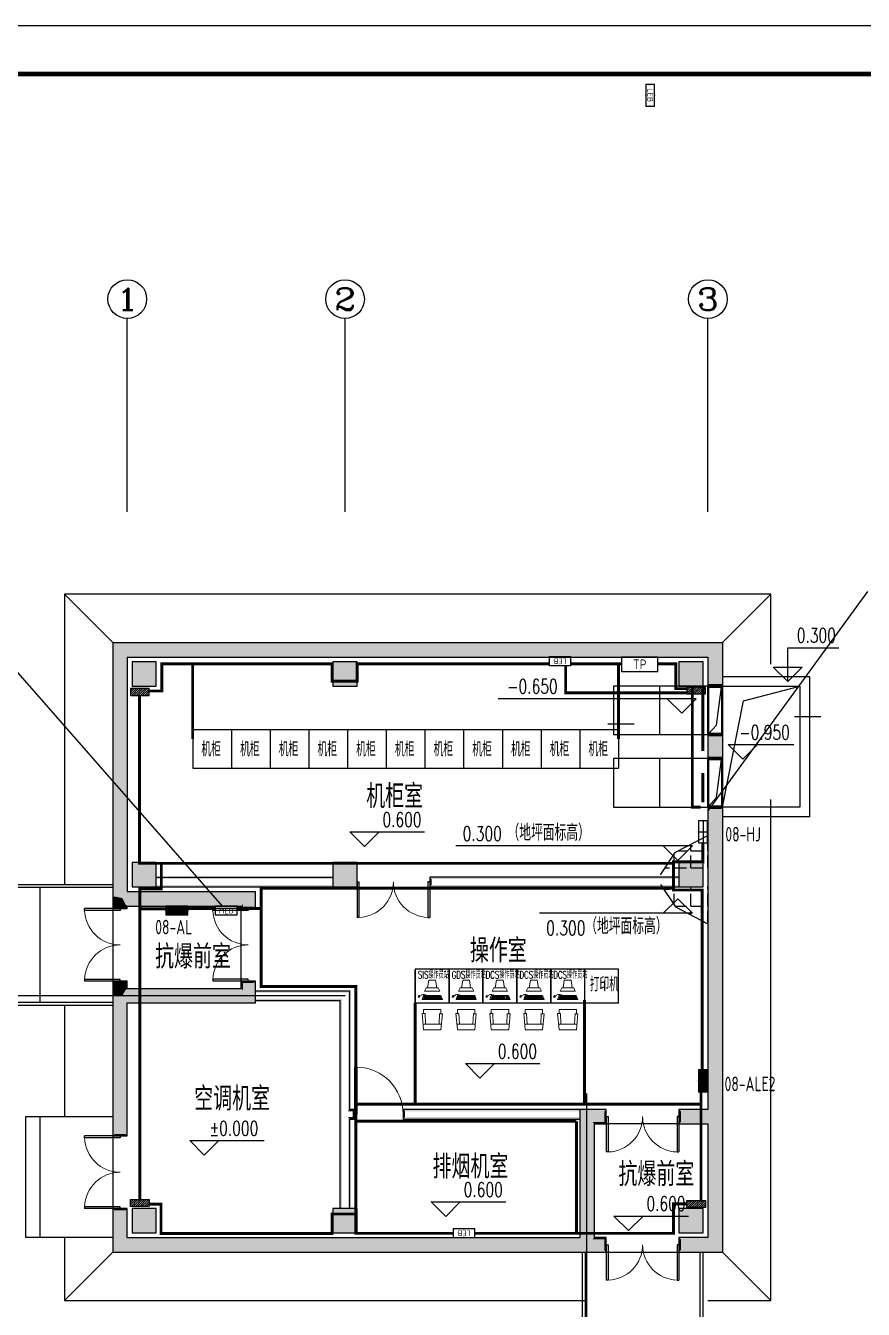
# Model space of a CAD drawing. Extents: x 5279878 to 5976284, y -275259 to -27697.
# Drawn here: x 5621213 to 5638524, y -218658 to -192120 of the extents above; entities that cross this region are included whole.
import ezdxf
from ezdxf.enums import TextEntityAlignment as Align

# ---------------------------------------------------------------- set-up
doc = ezdxf.new("R2010")
doc.units = 0
doc.header["$LTSCALE"] = 1000
doc.header["$MEASUREMENT"] = 0
doc.linetypes.add('DOTE', pattern=[2.42, 2, -0.2, 0.02, -0.2])
doc.layers.get('0').update_dxf_attribs({"linetype": 'CONTINUOUS'})
for name, color, linetype in [('AXIS_TEXT', 7, 'CONTINUOUS'), ('EQUIP-箱柜', 3, 'CONTINUOUS'), ('PUB_HATCH', 8, 'CONTINUOUS'), ('PUB_TEXT', 7, 'CONTINUOUS'), ('PUB_TITLE', 4, 'CONTINUOUS'), ('TEL_TAB', 7, 'CONTINUOUS'), ('TEXT', 7, 'CONTINUOUS'), ('WALL', 2, 'CONTINUOUS'), ('WIRE-接地', 4, 'CONTINUOUS'), ('建筑底图', 251, 'CONTINUOUS'), ('电气', 7, 'CONTINUOUS')]:
    doc.layers.add(name, color=color, linetype=linetype)
doc.layers.add('INSTRUMENT', color=2, linetype='CONTINUOUS', lineweight=0)
doc.styles.add('_HZTXT', font='txt.shx', dxfattribs={"width": 0.8, "bigfont": 'HZTXT.shx'})
doc.styles.add('_TCH_AXIS', font='COMPLEX', dxfattribs={"bigfont": 'GBCBIG'})
doc.styles.add('_TCH_DIM', font='SIMPLEX', dxfattribs={"bigfont": 'GBCBIG'})
doc.styles.add('_TEL_DIM', font='sceie.shx', dxfattribs={"width": 0.8, "height": 3.5, "bigfont": 'sceic.shx'})
doc.styles.add('COMPLEX', font='COMPLEX')
doc.styles.add('scei', font='sceie.shx', dxfattribs={"width": 0.85, "bigfont": 'sceic.shx'})
doc.styles.add('TG_LINETYPE', font='SIMPLEX', dxfattribs={"width": 0.8, "height": 3, "bigfont": 'HZTXT'})
doc.linetypes.add('TG_接地', pattern='A,0.75,0,["/",TG_LINETYPE,S=0.05,R=-8.594367,X=-0.1,Y=-0.045],0.65,-0.13,0.13,-0.13', length=2)

# ---------------------------------------------------------------- blocks, each defined once
blk = doc.blocks.new('*X15')
at = {"color": 0}
for p, q in [((-250, 33), (-83, 200)), ((-250, 68), (-118, 200)), ((-250, 104), (-154, 200)), ((-250, 139), (-189, 200)), ((-250, 174), (-224, 200)), ((-247, 0), (-47, 200)), ((-212, 0), (-12, 200)), ((-177, 0), (23, 200)), ((-141, 0), (59, 200)), ((-106, 0), (94, 200)), ((-71, 0), (129, 200)), ((-35, 0), (165, 200)), ((0, 0), (200, 200)), ((35, 0), (235, 200)), ((71, 0), (250, 179)), ((106, 0), (250, 144)), ((141, 0), (250, 109)), ((177, 0), (250, 73)), ((212, 0), (250, 38)), ((247, 0), (250, 3))]:
    blk.add_line(p, q, dxfattribs=at)
blk = doc.blocks.new('$equip$00002943')
for p, q in [((-0.75, 0.6), (-0.75, 0)), ((0.75, 0.6), (-0.75, 0.6)), ((-0.75, 0), (0.75, 0)), ((0.75, 0), (0.75, 0.6))]:
    blk.add_line(p, q)
for points, const_width in [([(-0.75, 0.3), (0.75, 0.3)], 0.6), ([(-0.75, 0.6), (-0.75, 0), (0.75, 0), (0.75, 0.6), (-0.75, 0.6), (-0.75, 0)], 0.0667)]:
    blk.add_lwpolyline(points, dxfattribs=dict(const_width=const_width))
for p in [(-0.75, 0.3), (0, 0.6), (0, 0), (0.75, 0.3)]:
    blk.add_point(p)
at = {"xscale": 0.00300000000061118, "yscale": 0.00300000000061118, "zscale": 0.00300000000061118}
blk.add_blockref('*X15', (0, 0), dxfattribs=at)
at = {"color": 7, "style": '_TEL_DIM', "flags": 1}
for tag in ['A', 'REMARK']:
    blk.add_attdef(tag, text='', height=0.00002, dxfattribs=at).set_placement((0, 0), align=Align.MIDDLE_CENTER)
blk = doc.blocks.new('$equip$00002907')
for p, q in [((0.75, 0.6), (-0.75, 0.6)), ((-0.75, 0.6), (-0.75, 0)), ((-0.75, 0), (0.75, 0)), ((0.75, 0), (0.75, 0.6))]:
    blk.add_line(p, q)
at = {"const_width": 0.04}
blk.add_lwpolyline([(-0.75, 0.6), (-0.75, 0), (0.75, 0), (0.75, 0.6), (-0.75, 0.6), (-0.75, 0)], dxfattribs=at)
for p in [(-0.75, 0.3), (0, 0.6), (0, 0), (0.75, 0.3)]:
    blk.add_point(p)
at = {"color": 7, "style": '_TEL_DIM'}
blk.add_attdef('$TEXT$', text='', height=0.4, dxfattribs=at).set_placement((0, 0.3), align=Align.MIDDLE_CENTER)
at = {"color": 7, "style": '_TEL_DIM', "flags": 1}
for tag in ['A', 'REMARK']:
    blk.add_attdef(tag, text='', height=0.00002, dxfattribs=at).set_placement((0, 0), align=Align.MIDDLE_CENTER)
blk = doc.blocks.new('$DorLib2D$00000002')
for p, q in [((-0.5, 0), (-0.5, 0.4875)), ((-0.475, 0.4875), (-0.5, 0.4875)), ((-0.475, 0), (-0.475, 0.4875)), ((0.475, 0), (0.475, 0.4875)), ((0.475, 0.4875), (0.5, 0.4875)), ((0.5, 0), (0.5, 0.4875)), ((-0.5, 0), (-0.475, 0)), ((0.5, 0), (0.475, 0))]:
    blk.add_line(p, q)
at = {"lineweight": 13}
for centre, start, end in [((-0.4875, 0), 0, 88.53072), ((0.4875, 0), 91.46928, 180)]:
    blk.add_arc(centre, 0.4875, start, end, dxfattribs=at)
blk = doc.blocks.new('$DorLib2D$00000001')
for p, q in [((0.45, 0.975), (0.5, 0.975)), ((0.45, 0), (0.45, 0.975)), ((0.5, 0), (0.5, 0.975)), ((0.5, 0), (0.45, 0))]:
    blk.add_line(p, q)
at = {"lineweight": 13}
blk.add_arc((0.475, 0), 0.975, 91.4693, 180, dxfattribs=at)
blk = doc.blocks.new('_FZH')
blk.add_lwpolyline([(-0.5, -0.5), (0.5, -0.5), (0.5, 0.5), (-0.5, 0.5)], close=True)
at = {"layer": 'PUB_HATCH'}
blk.add_solid([(-0.5, -0.5), (0.5, -0.5), (-0.5, 0.5), (0.5, 0.5)], dxfattribs=at)
blk = doc.blocks.new('_AXISO')
blk.add_circle((0, 0), 0.5)
at = {"layer": 'AXIS_TEXT', "style": 'COMPLEX', "width": 1.041667}
blk.add_attdef('A', text='', height=0.56, dxfattribs=at).set_placement((-0.25, -0.28), (0.25, -0.28), align=Align.FIT)
blk = doc.blocks.new('$equip$00002908')
for p, q in [((0.75, 0.6), (-0.75, 0.6)), ((-0.75, 0.6), (-0.75, 0)), ((-0.75, 0), (0.75, 0)), ((0.75, 0), (0.75, 0.6))]:
    blk.add_line(p, q)
at = {"const_width": 0.0667}
blk.add_lwpolyline([(-0.75, 0.6), (-0.75, 0), (0.75, 0), (0.75, 0.6), (-0.75, 0.6), (-0.75, 0)], dxfattribs=at)
for p in [(-0.75, 0.3), (0, 0.6), (0, 0), (0.75, 0.3)]:
    blk.add_point(p)
at = {"color": 7, "style": '_TEL_DIM'}
blk.add_attdef('$TEXT$', text='', height=0.4, dxfattribs=at).set_placement((0, 0.3), align=Align.MIDDLE_CENTER)
at = {"color": 7, "style": '_TEL_DIM', "flags": 1}
for tag in ['A', 'REMARK']:
    blk.add_attdef(tag, text='', height=0.00002, dxfattribs=at).set_placement((0, 0), align=Align.MIDDLE_CENTER)
blk = doc.blocks.new('机柜')
at = {"color": 251}
for p, q in [((5488652, -207292), (5488652, -208092)), ((5488652, -207292), (5488652, -208092)), ((5488652, -207292), (5497452, -207292)), ((5489452, -207292), (5489452, -208092)), ((5489452, -207292), (5489452, -208092)), ((5490252, -207292), (5490252, -208092)), ((5490252, -207292), (5490252, -208092)), ((5491052, -207292), (5491052, -208092)), ((5491052, -207292), (5491052, -208092)), ((5491852, -207292), (5491852, -208092)), ((5491852, -207292), (5491852, -208092)), ((5492652, -207292), (5492652, -208092)), ((5492652, -207292), (5492652, -208092)), ((5493452, -207292), (5493452, -208092)), ((5493452, -207292), (5493452, -208092)), ((5494252, -207292), (5494252, -208092)), ((5494252, -207292), (5494252, -208092)), ((5495052, -207292), (5495052, -208092)), ((5495052, -207292), (5495052, -208092)), ((5495852, -207292), (5495852, -208092)), ((5495852, -207292), (5495852, -208092)), ((5496652, -207292), (5496652, -208092)), ((5496652, -207292), (5496652, -208092)), ((5497452, -207292), (5497452, -208092)), ((5497452, -207292), (5497452, -208092)), ((5488652, -208092), (5497452, -208092)), ((5493952, -212245), (5493252, -212245)), ((5493952, -212245), (5493252, -212245)), ((5493252, -212245), (5493252, -212945)), ((5494652, -212245), (5493952, -212245)), ((5493952, -212945), (5493952, -212245)), ((5494652, -212245), (5493952, -212245)), ((5493952, -212245), (5493952, -212945)), ((5495352, -212245), (5494652, -212245)), ((5494652, -212945), (5494652, -212245)), ((5495352, -212245), (5494652, -212245)), ((5494652, -212245), (5494652, -212945)), ((5496052, -212245), (5495352, -212245)), ((5495352, -212945), (5495352, -212245)), ((5496052, -212245), (5495352, -212245)), ((5495352, -212245), (5495352, -212945)), ((5496752, -212245), (5496052, -212245)), ((5496052, -212945), (5496052, -212245)), ((5496752, -212245), (5496052, -212245)), ((5496052, -212245), (5496052, -212945)), ((5497452, -212245), (5496752, -212245)), ((5497452, -212245), (5496752, -212245)), ((5496752, -212245), (5496752, -212945)), ((5496752, -212245), (5496752, -212945)), ((5497452, -212945), (5497452, -212245)), ((5493952, -212945), (5493252, -212945)), ((5493952, -212945), (5493252, -212945)), ((5494652, -212945), (5493952, -212945)), ((5494652, -212945), (5493952, -212945)), ((5495352, -212945), (5494652, -212945)), ((5495352, -212945), (5494652, -212945)), ((5496052, -212945), (5495352, -212945)), ((5496052, -212945), (5495352, -212945)), ((5496752, -212945), (5496052, -212945)), ((5496752, -212945), (5496052, -212945)), ((5497452, -212945), (5496752, -212945)), ((5497452, -212945), (5496752, -212945))]:
    blk.add_line(p, q, dxfattribs=at)
at = {"color": 251, "linetype": 'DOTE', "ltscale": 0.1}
for p, q in [((5493252, -212945), (5493252, -212245)), ((5493252, -212245), (5493252, -212945))]:
    blk.add_line(p, q, dxfattribs=at)
at = {"layer": 'INSTRUMENT', "color": 251}
for p, q in [((5493507, -212629), (5493532, -212469)), ((5493532, -212469), (5493602, -212469)), ((5493672, -212469), (5493602, -212469)), ((5493696, -212629), (5493672, -212469)), ((5494207, -212629), (5494232, -212469)), ((5494232, -212469), (5494302, -212469)), ((5494372, -212469), (5494302, -212469)), ((5494396, -212629), (5494372, -212469)), ((5494907, -212629), (5494932, -212469)), ((5494932, -212469), (5495002, -212469)), ((5495072, -212469), (5495002, -212469)), ((5495096, -212629), (5495072, -212469)), ((5495607, -212629), (5495632, -212469)), ((5495632, -212469), (5495702, -212469)), ((5495772, -212469), (5495702, -212469)), ((5495796, -212629), (5495772, -212469)), ((5496307, -212629), (5496332, -212469)), ((5496332, -212469), (5496402, -212469)), ((5496472, -212469), (5496402, -212469)), ((5496496, -212629), (5496472, -212469)), ((5493341, -212809), (5493341, -212821)), ((5493423, -212787), (5493395, -212870)), ((5493781, -212787), (5493423, -212787)), ((5493426, -212829), (5493706, -212829)), ((5493432, -212811), (5493706, -212811)), ((5493444, -212699), (5493478, -212629)), ((5493444, -212699), (5493757, -212699)), ((5493478, -212629), (5493602, -212629)), ((5493726, -212629), (5493602, -212629)), ((5493715, -212811), (5493775, -212811)), ((5493715, -212829), (5493783, -212829)), ((5493760, -212699), (5493726, -212629)), ((5493814, -212870), (5493781, -212787)), ((5494041, -212809), (5494041, -212821)), ((5494123, -212787), (5494095, -212870)), ((5494481, -212787), (5494123, -212787)), ((5494126, -212829), (5494406, -212829)), ((5494132, -212811), (5494406, -212811)), ((5494144, -212699), (5494178, -212629)), ((5494144, -212699), (5494457, -212699)), ((5494178, -212629), (5494302, -212629)), ((5494426, -212629), (5494302, -212629)), ((5494415, -212811), (5494475, -212811)), ((5494415, -212829), (5494483, -212829)), ((5494460, -212699), (5494426, -212629)), ((5494514, -212870), (5494481, -212787)), ((5494741, -212809), (5494741, -212821)), ((5494823, -212787), (5494795, -212870)), ((5495181, -212787), (5494823, -212787)), ((5494826, -212829), (5495106, -212829)), ((5494832, -212811), (5495106, -212811)), ((5494844, -212699), (5494878, -212629)), ((5494844, -212699), (5495157, -212699)), ((5494878, -212629), (5495002, -212629)), ((5495126, -212629), (5495002, -212629)), ((5495115, -212811), (5495175, -212811)), ((5495115, -212829), (5495183, -212829)), ((5495160, -212699), (5495126, -212629)), ((5495214, -212870), (5495181, -212787)), ((5495441, -212809), (5495441, -212821)), ((5495523, -212787), (5495495, -212870)), ((5495881, -212787), (5495523, -212787)), ((5495526, -212829), (5495806, -212829)), ((5495532, -212811), (5495806, -212811)), ((5495544, -212699), (5495578, -212629)), ((5495544, -212699), (5495857, -212699)), ((5495578, -212629), (5495702, -212629)), ((5495826, -212629), (5495702, -212629)), ((5495815, -212811), (5495875, -212811)), ((5495815, -212829), (5495883, -212829)), ((5495860, -212699), (5495826, -212629)), ((5495914, -212870), (5495881, -212787)), ((5496141, -212809), (5496141, -212821)), ((5496223, -212787), (5496195, -212870)), ((5496581, -212787), (5496223, -212787)), ((5496226, -212829), (5496506, -212829)), ((5496232, -212811), (5496506, -212811)), ((5496244, -212699), (5496278, -212629)), ((5496244, -212699), (5496557, -212699)), ((5496278, -212629), (5496402, -212629)), ((5496526, -212629), (5496402, -212629)), ((5496515, -212811), (5496575, -212811)), ((5496515, -212829), (5496583, -212829)), ((5496560, -212699), (5496526, -212629)), ((5496614, -212870), (5496581, -212787)), ((5493395, -212870), (5493814, -212870)), ((5493418, -212855), (5493706, -212855)), ((5493422, -212842), (5493706, -212842)), ((5493715, -212842), (5493788, -212842)), ((5493715, -212855), (5493793, -212855)), ((5494095, -212870), (5494514, -212870)), ((5494118, -212855), (5494406, -212855)), ((5494122, -212842), (5494406, -212842)), ((5494415, -212842), (5494488, -212842)), ((5494415, -212855), (5494493, -212855)), ((5494795, -212870), (5495214, -212870)), ((5494818, -212855), (5495106, -212855)), ((5494822, -212842), (5495106, -212842)), ((5495115, -212842), (5495188, -212842)), ((5495115, -212855), (5495193, -212855)), ((5495495, -212870), (5495914, -212870)), ((5495518, -212855), (5495806, -212855)), ((5495522, -212842), (5495806, -212842)), ((5495815, -212842), (5495888, -212842)), ((5495815, -212855), (5495893, -212855)), ((5496195, -212870), (5496614, -212870)), ((5496218, -212855), (5496506, -212855)), ((5496222, -212842), (5496506, -212842)), ((5496515, -212842), (5496588, -212842)), ((5496515, -212855), (5496593, -212855)), ((5493394, -213161), (5493424, -213491)), ((5493394, -213161), (5493454, -213161)), ((5493454, -213161), (5493464, -213381)), ((5493754, -213161), (5493744, -213381)), ((5493814, -213169), (5493754, -213169)), ((5493814, -213169), (5493784, -213499)), ((5494094, -213161), (5494124, -213491)), ((5494094, -213161), (5494154, -213161)), ((5494154, -213161), (5494164, -213381)), ((5494454, -213161), (5494444, -213381)), ((5494514, -213169), (5494454, -213169)), ((5494514, -213169), (5494484, -213499)), ((5494794, -213161), (5494824, -213491)), ((5494794, -213161), (5494854, -213161)), ((5494854, -213161), (5494864, -213381)), ((5495154, -213161), (5495144, -213381)), ((5495214, -213169), (5495154, -213169)), ((5495214, -213169), (5495184, -213499)), ((5495494, -213161), (5495524, -213491)), ((5495494, -213161), (5495554, -213161)), ((5495554, -213161), (5495564, -213381)), ((5495854, -213161), (5495844, -213381)), ((5495914, -213169), (5495854, -213169)), ((5495914, -213169), (5495884, -213499)), ((5496194, -213161), (5496224, -213491)), ((5496194, -213161), (5496254, -213161)), ((5496254, -213161), (5496264, -213381)), ((5496554, -213161), (5496544, -213381)), ((5496614, -213169), (5496554, -213169)), ((5496614, -213169), (5496584, -213499)), ((5493414, -213381), (5493794, -213381)), ((5493424, -213499), (5493784, -213499)), ((5494114, -213381), (5494494, -213381)), ((5494124, -213499), (5494484, -213499)), ((5494814, -213381), (5495194, -213381)), ((5494824, -213499), (5495184, -213499)), ((5495514, -213381), (5495894, -213381)), ((5495524, -213499), (5495884, -213499)), ((5496214, -213381), (5496594, -213381)), ((5496224, -213499), (5496584, -213499))]:
    blk.add_line(p, q, dxfattribs=at)
for points in [[(5493424, -213161), (5493424, -213081), (5493784, -213081), (5493784, -213161)], [(5494124, -213161), (5494124, -213081), (5494484, -213081), (5494484, -213161)], [(5494824, -213161), (5494824, -213081), (5495184, -213081), (5495184, -213161)], [(5495524, -213161), (5495524, -213081), (5495884, -213081), (5495884, -213161)], [(5496224, -213161), (5496224, -213081), (5496584, -213081), (5496584, -213161)]]:
    blk.add_lwpolyline(points, dxfattribs=at)
for centre, radius, start, end in [((5493326, -212796), 28.4, 240.0449, 300.5234), ((5493336, -212799), 8.87, 89.7024, 199.7993), ((5493351, -212762), 32.9, 240.5154, 333.5595), ((5493427, -212868), 103, 51.6321, 116.96), ((5494026, -212796), 28.4, 240.0449, 300.5234), ((5494036, -212799), 8.87, 89.7024, 199.7993), ((5494051, -212762), 32.9, 240.5154, 333.5595), ((5494127, -212868), 103, 51.6321, 116.96), ((5494726, -212796), 28.4, 240.0449, 300.5234), ((5494736, -212799), 8.87, 89.7024, 199.7993), ((5494751, -212762), 32.9, 240.5154, 333.5595), ((5494827, -212868), 103, 51.6321, 116.96), ((5495426, -212796), 28.4, 240.0449, 300.5234), ((5495436, -212799), 8.87, 89.7024, 199.7993), ((5495451, -212762), 32.9, 240.5154, 333.5595), ((5495527, -212868), 103, 51.6321, 116.96), ((5496126, -212796), 28.4, 240.0449, 300.5234), ((5496136, -212799), 8.87, 89.7024, 199.7993), ((5496151, -212762), 32.9, 240.5154, 333.5595), ((5496227, -212868), 103, 51.6321, 116.96)]:
    blk.add_arc(centre, radius, start, end, dxfattribs=at)
at = {"layer": 'INSTRUMENT', "color": 251, "extrusion": (0, 0, -1)}
for centre in [(5493326, -212808), (5494026, -212808), (5494726, -212808), (5495426, -212808), (5496126, -212808)]:
    blk.add_ellipse(centre, major_axis=(14.3, 0), ratio=0.341063, dxfattribs=at)
at = {"layer": 'WALL', "color": 251}
blk.add_line((5497162, -212484), (5497162, -212684), dxfattribs=at)
at = {"layer": 'PUB_TEXT', "color": 251, "style": '_TCH_DIM', "width": 0.705882}
for s, height, p in [('SIS操作员站', 150, (5493306, -212436)), ('GDS操作员站', 150, (5494006, -212436)), ('DCS操作员站', 150, (5494706, -212436)), ('DCS操作员站', 150, (5495406, -212436)), ('DCS操作员站', 150, (5496106, -212436)), ('打印机', 297.5, (5496860, -212705))]:
    blk.add_text(s, height=height, dxfattribs=at).set_placement(p)
at = {"layer": 'TEXT', "color": 251, "style": '_TCH_DIM', "width": 0.9}
for p in [(5488831, -207845), (5488831, -207845), (5489631, -207845), (5489631, -207845), (5490431, -207845), (5490431, -207845), (5491231, -207845), (5491231, -207845), (5492031, -207845), (5492031, -207845), (5492831, -207845), (5492831, -207845), (5493631, -207845), (5493631, -207845), (5494431, -207845), (5494431, -207845), (5495231, -207845), (5495231, -207845), (5496031, -207845), (5496031, -207845), (5496831, -207845), (5496831, -207845)]:
    blk.add_text('机柜', height=300, dxfattribs=at).set_placement(p)
blk = doc.blocks.new('$equip$00002923')
for p, q in [((0.75, 0.6), (-0.75, 0.6)), ((-0.75, 0.6), (-0.75, 0)), ((0.75, 0), (0.75, 0.6)), ((-0.75, 0), (0.75, 0))]:
    blk.add_line(p, q)
at = {"const_width": 0.04}
blk.add_lwpolyline([(-0.75, 0.6), (-0.75, 0), (0.75, 0), (0.75, 0.6), (-0.75, 0.6), (-0.75, 0)], dxfattribs=at)
for p in [(0, 0.6), (-0.75, 0.3), (0, 0), (0.75, 0.3)]:
    blk.add_point(p)
at = {"color": 7, "style": '_TEL_DIM'}
blk.add_attdef('$TEXT$', text='', height=0.4, dxfattribs=at).set_placement((0, 0.3), align=Align.MIDDLE_CENTER)
at = {"color": 7, "style": '_TEL_DIM', "flags": 1}
for tag in ['A', 'REMARK']:
    blk.add_attdef(tag, text='', height=0.00002, dxfattribs=at).set_placement((0, 0), align=Align.MIDDLE_CENTER)
blk = doc.blocks.new('$equip$00002936')
for p, q in [((-0.75, 0.6), (-0.75, 0)), ((0.75, 0.6), (-0.75, 0.6)), ((-0.75, 0.3), (0.75, 0.3)), ((-0.75, 0), (0.75, 0)), ((0, 0), (0, 0.6)), ((0.75, 0), (0.75, 0.6))]:
    blk.add_line(p, q)
at = {"const_width": 0.0667}
blk.add_lwpolyline([(-0.75, 0.6), (-0.75, 0), (0.75, 0), (0.75, 0.6), (-0.75, 0.6), (-0.75, 0)], dxfattribs=at)
for p in [(-0.75, 0.3), (0, 0.6), (0, 0), (0.75, 0.3)]:
    blk.add_point(p)
at = {"color": 7, "style": '_TEL_DIM', "flags": 1}
for tag in ['A', 'REMARK']:
    blk.add_attdef(tag, text='', height=0.00002, dxfattribs=at).set_placement((0, 0), align=Align.MIDDLE_CENTER)

msp = doc.modelspace()

# ---------------------------------------------------------------- hatches: boundary and pattern name
at = {"layer": '建筑底图'}
for points in [[(5623312.7, -205173.1), (5623012.7, -204873.1), (5623012.7, -210123.1), (5623052.7, -210123.1), (5623212.7, -210156.5), (5623272.7, -210063.1), (5623312.7, -210023.1)], [(5623012.7, -204873.1), (5623012.7, -210123.1), (5623052.7, -210123.1), (5623052.7, -204913.1)], [(5623012.7, -204873.1), (5623312.7, -205173.1), (5635312.7, -205173.1), (5635612.7, -204873.1)], [(5623012.7, -204873.1), (5635612.7, -204873.1), (5635572.7, -204913.1), (5623052.7, -204913.1)], [(5623312.7, -205173.1), (5623312.7, -210023.1), (5623272.7, -210063.1), (5623272.7, -205133.1)], [(5623312.7, -205173.1), (5635312.7, -205173.1), (5635352.7, -205133.1), (5623272.7, -205133.1)], [(5635612.7, -204873.1), (5635312.7, -205173.1), (5635312.7, -205772.9), (5635612.7, -205772.9)], [(5635312.7, -205173.1), (5635312.7, -205772.9), (5635352.7, -205772.9), (5635352.7, -205133.1)], [(5635612.7, -204873.1), (5635612.7, -205772.9), (5635572.7, -205772.9), (5635572.7, -204913.1)], [(5623912.7, -205273.1), (5623412.7, -205273.1), (5623452.7, -205313.1), (5623872.7, -205313.1)], [(5623412.7, -205273.1), (5623412.7, -205773.1), (5623452.7, -205733.1), (5623452.7, -205313.1)], [(5623912.7, -205773.1), (5623912.7, -205273.1), (5623872.7, -205313.1), (5623872.7, -205733.1)], [(5628062.7, -205273.1), (5627562.7, -205273.1), (5627602.7, -205313.1), (5628022.7, -205313.1)], [(5627562.7, -205273.1), (5627562.7, -205773.1), (5627602.7, -205733.1), (5627602.7, -205313.1)], [(5628062.7, -205773.1), (5628062.7, -205273.1), (5628022.7, -205313.1), (5628022.7, -205733.1)], [(5635212.7, -205273.1), (5634712.7, -205273.1), (5634752.7, -205313.1), (5635172.7, -205313.1)], [(5634712.7, -205273.1), (5634712.7, -205773.1), (5634752.7, -205733.1), (5634752.7, -205313.1)], [(5635212.7, -205773.1), (5635212.7, -205273.1), (5635172.7, -205313.1), (5635172.7, -205733.1)], [(5623412.7, -205773.1), (5623912.7, -205773.1), (5623872.7, -205733.1), (5623452.7, -205733.1)], [(5627562.7, -205773.1), (5628062.7, -205773.1), (5628022.7, -205733.1), (5627602.7, -205733.1)], [(5634712.7, -205773.1), (5635212.7, -205773.1), (5635172.7, -205733.1), (5634752.7, -205733.1)], [(5635612.7, -205772.9), (5635312.7, -205772.9), (5635312.7, -205732.9), (5635612.7, -205732.9)], [(5635612.7, -206772.9), (5635312.7, -206772.9), (5635312.7, -207272.9), (5635612.7, -207272.9)], [(5635312.7, -206772.9), (5635312.7, -207272.9), (5635352.7, -207272.9), (5635352.7, -206772.9)], [(5635612.7, -206772.9), (5635312.7, -206772.9), (5635312.7, -206812.9), (5635612.7, -206812.9)], [(5635612.7, -206772.9), (5635612.7, -207272.9), (5635572.7, -207272.9), (5635572.7, -206772.9)], [(5635612.7, -207272.9), (5635312.7, -207272.9), (5635312.7, -207232.9), (5635612.7, -207232.9)], [(5635612.7, -208272.9), (5635312.7, -208272.9), (5635312.7, -214523.4), (5635352.7, -214563.4), (5635412.7, -214656.8), (5635572.7, -214623.4), (5635612.7, -214623.4)], [(5635312.7, -208272.9), (5635312.7, -214523.4), (5635352.7, -214563.4), (5635352.7, -208272.9)], [(5635612.7, -208272.9), (5635312.7, -208272.9), (5635312.7, -208312.9), (5635612.7, -208312.9)], [(5635612.7, -208272.9), (5635612.7, -214623.4), (5635572.7, -214623.4), (5635572.7, -208272.9)], [(5623912.7, -209423.1), (5623412.7, -209423.1), (5623452.7, -209463.1), (5623872.7, -209463.1)], [(5623412.7, -209423.1), (5623412.7, -209923.1), (5623452.7, -209883.1), (5623452.7, -209463.1)], [(5623912.7, -209923.1), (5623912.7, -209423.1), (5623872.7, -209463.1), (5623872.7, -209883.1)], [(5628062.7, -209423.1), (5627562.7, -209423.1), (5627602.7, -209463.1), (5628022.7, -209463.1)], [(5627562.7, -209423.1), (5627562.7, -209923.1), (5627602.7, -209883.1), (5627602.7, -209463.1)], [(5628062.7, -209923.1), (5628062.7, -209423.1), (5628022.7, -209463.1), (5628022.7, -209883.1)], [(5635212.7, -209423.1), (5634712.7, -209423.1), (5634752.7, -209463.1), (5635172.7, -209463.1)], [(5634712.7, -209423.1), (5634712.7, -209923.1), (5634752.7, -209883.1), (5634752.7, -209463.1)], [(5635212.7, -209923.1), (5635212.7, -209423.1), (5635172.7, -209463.1), (5635172.7, -209883.1)], [(5623412.7, -209923.1), (5623912.7, -209923.1), (5623872.7, -209883.1), (5623452.7, -209883.1)], [(5627562.7, -209763.1), (5627562.7, -209723.1), (5623912.7, -209723.1), (5623912.7, -209763.1)], [(5627562.7, -209923.1), (5627562.7, -209883.1), (5623912.7, -209883.1), (5623912.7, -209923.1)], [(5627562.7, -209923.1), (5628062.7, -209923.1), (5628022.7, -209883.1), (5627602.7, -209883.1)], [(5634712.7, -209763.1), (5634712.7, -209723.1), (5629562.7, -209723.1), (5629602.7, -209763.1)], [(5629562.7, -209723.1), (5629562.7, -209923.1), (5629602.7, -209883.1), (5629602.7, -209763.1)], [(5634712.7, -209923.1), (5634712.7, -209883.1), (5629602.7, -209883.1), (5629562.7, -209923.1)], [(5634712.7, -209923.1), (5635212.7, -209923.1), (5635172.7, -209883.1), (5634752.7, -209883.1)], [(5623052.7, -210123.1), (5623012.7, -210123.1), (5623012.7, -210373.1), (5623312.7, -210373.1), (5623312.7, -210323.1), (5623272.7, -210283.1), (5623212.7, -210156.5)], [(5623012.7, -210123.1), (5623012.7, -210373.1), (5623052.7, -210333.1), (5623052.7, -210123.1)], [(5623212.7, -210156.5), (5623272.7, -210283.1), (5623312.7, -210323.1), (5625662.7, -210323.1), (5625962.7, -210023.1), (5623312.7, -210023.1), (5623272.7, -210063.1)], [(5623312.7, -210023.1), (5625962.7, -210023.1), (5625922.7, -210063.1), (5623272.7, -210063.1)], [(5625962.7, -210023.1), (5625662.7, -210323.1), (5625662.7, -210372.6), (5625962.7, -210372.6)], [(5625962.7, -210372.6), (5625962.7, -210023.1), (5625922.7, -210063.1), (5625922.7, -210332.6)], [(5623012.7, -210373.1), (5623312.7, -210373.1), (5623272.7, -210333.1), (5623052.7, -210333.1)], [(5623312.7, -210373.1), (5623312.7, -210323.1), (5623272.7, -210283.1), (5623272.7, -210333.1)], [(5623312.7, -210323.1), (5625662.7, -210323.1), (5625702.7, -210283.1), (5623272.7, -210283.1)], [(5625662.7, -210323.1), (5625662.7, -210372.6), (5625702.7, -210332.6), (5625702.7, -210283.1)], [(5625662.7, -210372.6), (5625962.7, -210372.6), (5625922.7, -210332.6), (5625702.7, -210332.6)], [(5623272.7, -212063.1), (5623312.7, -212023.1), (5623312.7, -211873.1), (5623012.7, -211873.1), (5623012.7, -212173.1), (5623212.7, -212173.1)], [(5623312.7, -211873.1), (5623012.7, -211873.1), (5623052.7, -211913.1), (5623272.7, -211913.1)], [(5623012.7, -211873.1), (5623012.7, -212173.1), (5623052.7, -212173.1), (5623052.7, -211913.1)], [(5623212.7, -212173.1), (5623272.7, -212283.1), (5623312.7, -212323.1), (5625962.7, -212323.1), (5625662.7, -212023.1), (5623312.7, -212023.1), (5623272.7, -212063.1)], [(5623312.7, -212023.1), (5623312.7, -211873.1), (5623272.7, -211913.1), (5623272.7, -212063.1)], [(5623312.7, -212023.1), (5625662.7, -212023.1), (5625702.7, -212063.1), (5623272.7, -212063.1)], [(5625662.7, -212023.1), (5625962.7, -212323.1), (5625962.7, -211872.6), (5625662.7, -211872.6)], [(5625962.7, -211872.6), (5625662.7, -211872.6), (5625702.7, -211912.6), (5625922.7, -211912.6)], [(5625662.7, -211872.6), (5625662.7, -212023.1), (5625702.7, -212063.1), (5625702.7, -211912.6)], [(5625962.7, -212323.1), (5625962.7, -211872.6), (5625922.7, -211912.6), (5625922.7, -212283.1)], [(5623212.7, -212173.1), (5623012.7, -212173.1), (5623012.7, -215073.1), (5623312.7, -215073.1), (5623312.7, -212323.1), (5623272.7, -212283.1)], [(5623012.7, -212173.1), (5623012.7, -215073.1), (5623052.7, -215033.1), (5623052.7, -212173.1)], [(5623312.7, -215073.1), (5623312.7, -212323.1), (5623272.7, -212283.1), (5623272.7, -215033.1)], [(5623312.7, -212323.1), (5625962.7, -212323.1), (5625922.7, -212283.1), (5623272.7, -212283.1)], [(5625962.7, -212073.1), (5627912.7, -212073.1), (5627872.7, -212113.1), (5625962.7, -212113.1)], [(5625962.7, -212273.1), (5627712.7, -212273.1), (5627752.7, -212233.1), (5625962.7, -212233.1)], [(5627712.7, -214623.4), (5627712.7, -212273.1), (5627752.7, -212233.1), (5627752.7, -214623.4)], [(5627912.7, -214523.4), (5627912.7, -212073.1), (5627872.7, -212113.1), (5627872.7, -214563.4)], [(5627712.7, -216573.1), (5627752.7, -216573.1), (5627752.7, -214623.4), (5627712.7, -214623.4)], [(5628012.7, -214523.4), (5627912.7, -214523.4), (5627872.7, -214563.4), (5627972.7, -214563.4)], [(5627872.7, -216573.1), (5627912.7, -216573.1), (5627912.7, -214723.4), (5627872.7, -214683.4)], [(5627912.7, -214723.4), (5628012.7, -214723.4), (5627972.7, -214683.4), (5627872.7, -214683.4)], [(5628012.7, -214723.4), (5628012.7, -214523.4), (5627972.7, -214563.4), (5627972.7, -214683.4)], [(5632662.7, -214523.4), (5629012.7, -214523.4), (5629052.7, -214563.4), (5632662.7, -214563.4)], [(5629012.7, -214523.4), (5629012.7, -214723.4), (5629052.7, -214683.4), (5629052.7, -214563.4)], [(5629012.7, -214723.4), (5632662.7, -214723.4), (5632662.7, -214683.4), (5629052.7, -214683.4)], [(5632962.7, -214823.4), (5632662.7, -214523.4), (5632662.7, -217173.1), (5632702.7, -217213.1), (5632812.7, -217273.1), (5632922.7, -217213.1), (5632962.7, -217173.1)], [(5632662.7, -214523.4), (5632662.7, -217173.1), (5632702.7, -217213.1), (5632702.7, -214563.4)], [(5632662.7, -214523.4), (5632962.7, -214823.4), (5633213, -214823.4), (5633213, -214523.4)], [(5633213, -214523.4), (5632662.7, -214523.4), (5632702.7, -214563.4), (5633173, -214563.4)], [(5633213, -214823.4), (5633213, -214523.4), (5633173, -214563.4), (5633173, -214783.4)], [(5635352.7, -214563.4), (5635312.7, -214523.4), (5634713, -214523.4), (5634713, -214823.4), (5635312.7, -214823.4), (5635352.7, -214783.4), (5635412.7, -214656.8)], [(5635312.7, -214523.4), (5634713, -214523.4), (5634753, -214563.4), (5635352.7, -214563.4)], [(5634713, -214523.4), (5634713, -214823.4), (5634753, -214783.4), (5634753, -214563.4)], [(5635412.7, -214656.8), (5635352.7, -214783.4), (5635312.7, -214823.4), (5635312.7, -217173.1), (5635612.7, -217473.1), (5635612.7, -214623.4), (5635572.7, -214623.4)], [(5635612.7, -214623.4), (5635612.7, -217473.1), (5635572.7, -217433.1), (5635572.7, -214623.4)], [(5632962.7, -214823.4), (5632962.7, -217173.1), (5632922.7, -217213.1), (5632922.7, -214783.4)], [(5632962.7, -214823.4), (5633213, -214823.4), (5633173, -214783.4), (5632922.7, -214783.4)], [(5634713, -214823.4), (5635312.7, -214823.4), (5635352.7, -214783.4), (5634753, -214783.4)], [(5635312.7, -214823.4), (5635312.7, -217173.1), (5635352.7, -217213.1), (5635352.7, -214783.4)], [(5623012.7, -215073.1), (5623312.7, -215073.1), (5623272.7, -215033.1), (5623052.7, -215033.1)], [(5623012.7, -217473.1), (5623312.7, -217173.1), (5623312.7, -216573.1), (5623012.7, -216573.1)], [(5623312.7, -216573.1), (5623012.7, -216573.1), (5623052.7, -216613.1), (5623272.7, -216613.1)], [(5623012.7, -216573.1), (5623012.7, -217473.1), (5623052.7, -217433.1), (5623052.7, -216613.1)], [(5623312.7, -217173.1), (5623312.7, -216573.1), (5623272.7, -216613.1), (5623272.7, -217213.1)], [(5623412.7, -216573.1), (5623412.7, -217073.1), (5623452.7, -217033.1), (5623452.7, -216613.1)], [(5623912.7, -216573.1), (5623412.7, -216573.1), (5623452.7, -216613.1), (5623872.7, -216613.1)], [(5623912.7, -217073.1), (5623912.7, -216573.1), (5623872.7, -216613.1), (5623872.7, -217033.1)], [(5627562.7, -216573.1), (5627562.7, -217073.1), (5627602.7, -217033.1), (5627602.7, -216613.1)], [(5628062.7, -216573.1), (5627562.7, -216573.1), (5627602.7, -216613.1), (5628022.7, -216613.1)], [(5628062.7, -217073.1), (5628062.7, -216573.1), (5628022.7, -216613.1), (5628022.7, -217033.1)], [(5635212.7, -216573.1), (5634712.7, -216573.1), (5634752.7, -216613.1), (5635172.7, -216613.1)], [(5634712.7, -216573.1), (5634712.7, -217073.1), (5634752.7, -217033.1), (5634752.7, -216613.1)], [(5635212.7, -217073.1), (5635212.7, -216573.1), (5635172.7, -216613.1), (5635172.7, -217033.1)], [(5623412.7, -217073.1), (5623912.7, -217073.1), (5623872.7, -217033.1), (5623452.7, -217033.1)], [(5627562.7, -217073.1), (5628062.7, -217073.1), (5628022.7, -217033.1), (5627602.7, -217033.1)], [(5634712.7, -217073.1), (5635212.7, -217073.1), (5635172.7, -217033.1), (5634752.7, -217033.1)], [(5623312.7, -217173.1), (5623012.7, -217473.1), (5632812.7, -217473.1), (5632812.7, -217273.1), (5632702.7, -217213.1), (5632662.7, -217173.1)], [(5623312.7, -217173.1), (5632662.7, -217173.1), (5632702.7, -217213.1), (5623272.7, -217213.1)], [(5632812.7, -217273.1), (5632812.7, -217473.1), (5633213, -217473.1), (5633213, -217173.1), (5632962.7, -217173.1), (5632922.7, -217213.1)], [(5633213, -217173.1), (5632962.7, -217173.1), (5632922.7, -217213.1), (5633173, -217213.1)], [(5633213, -217473.1), (5633213, -217173.1), (5633173, -217213.1), (5633173, -217433.1)], [(5635612.7, -217473.1), (5635312.7, -217173.1), (5634713, -217173.1), (5634713, -217473.1)], [(5635312.7, -217173.1), (5634713, -217173.1), (5634753, -217213.1), (5635352.7, -217213.1)], [(5634713, -217173.1), (5634713, -217473.1), (5634753, -217433.1), (5634753, -217213.1)], [(5623012.7, -217473.1), (5632812.7, -217473.1), (5632812.7, -217433.1), (5623052.7, -217433.1)], [(5632812.7, -217473.1), (5633213, -217473.1), (5633173, -217433.1), (5632812.7, -217433.1)], [(5634713, -217473.1), (5635612.7, -217473.1), (5635572.7, -217433.1), (5634753, -217433.1)]]:
    msp.add_hatch(color=256, dxfattribs=at).paths.add_polyline_path(points)
h = msp.add_hatch(dxfattribs=at)
h.set_pattern_fill('ANGLE', color=256, scale=100, style=0)
h.set_pattern_definition([(0, (3230376.23, 614002.43), (0, 349.25), [254, -95.25]), (90, (3230376.23, 614002.43), (-349.25, 2e-14), [254, -95.25])])
h.paths.add_polyline_path([(5635312.7, -208860.8), (5634645.7, -209207.3), (5634365.1, -209628.6), (5635312.7, -209628.6)])
h = msp.add_hatch(dxfattribs=at)
h.set_pattern_fill('ANGLE', color=256, scale=100, style=0)
h.set_pattern_definition([(0, (3230376.23, 607968.9), (0, 349.25), [254, -95.25]), (90, (3230376.23, 607968.9), (-349.25, 2e-14), [254, -95.25])])
h.paths.add_polyline_path([(5635312.7, -209917.7), (5635312.7, -210685.5), (5634645.7, -210339), (5634365.1, -209917.7)])
at = {"layer": '电气'}
h = msp.add_hatch(dxfattribs=at)
h.set_pattern_fill('ANSI31', color=256, scale=20, angle=360, style=0)
h.set_pattern_definition([(225, (5660924.36, -173787.023), (22.45064, -22.45064), [])])
h.paths.add_polyline_path([(5623379, -205822.3), (5623379, -205964.2), (5623764, -205964.2), (5623764, -205822.3)])
h = msp.add_hatch(dxfattribs=at)
h.set_pattern_fill('ANSI31', color=256, scale=20, angle=360, style=0)
h.set_pattern_definition([(225, (5672424.36, -173759.248), (22.45064, -22.45064), [])])
h.paths.add_polyline_path([(5634879, -205794.6), (5634879, -205936.4), (5635264, -205936.4), (5635264, -205794.6)])
h = msp.add_hatch(dxfattribs=at)
h.set_pattern_fill('ANSI31', color=256, scale=20, angle=360, style=0)
h.set_pattern_definition([(225, (5660924.36, -173475.51), (22.45064, -22.45064), [])])
h.paths.add_polyline_path([(5623379, -216532.2), (5623379, -216390.4), (5623764, -216390.4), (5623764, -216532.2)])
h = msp.add_hatch(dxfattribs=at)
h.set_pattern_fill('ANSI31', color=256, scale=20, angle=360, style=0)
h.set_pattern_definition([(225, (5672424.36, -173494.023), (22.45064, -22.45064), [])])
h.paths.add_polyline_path([(5634879, -216550.8), (5634879, -216408.9), (5635264, -216408.9), (5635264, -216550.8)])

# ---------------------------------------------------------------- linework, layer by layer
at = {"layer": 'PUB_TITLE', "color": 4}
msp.add_lwpolyline([(5568848.1, -251519.8), (5652948.1, -251519.8), (5652948.1, -192119.8), (5568848.1, -192119.8)], close=True, dxfattribs=at)
at = {"layer": 'PUB_TITLE', "color": 4, "const_width": 100}
msp.add_lwpolyline([(5571348.1, -250519.8), (5651948.1, -250519.8), (5651948.1, -193119.8), (5571348.1, -193119.8)], close=True, dxfattribs=at)
at = {"layer": 'WIRE-接地', "linetype": 'TG_接地', "const_width": 60}
for points in [[(5623764, -205874.8), (5624025.8, -205874.8), (5624025.8, -205314), (5627545, -205314), (5627545, -205673.4), (5628065.1, -205673.4), (5628065.1, -205313.4), (5632029.7, -205313.4)], [(5624663.6, -206865.3), (5624663.6, -205314)], [(5632372.6, -205347.5), (5632372.6, -205914), (5634879, -205914)], [(5632479.7, -205313.4), (5633529.6, -205313.4)], [(5633463.6, -206865.3), (5633463.6, -205313.4)], [(5634279.6, -205313.4), (5634649.6, -205313.4), (5634649.6, -205826.6), (5634879, -205826.6)], [(5635162.7, -208274), (5634990.4, -208274), (5634990.4, -205804.3)], [(5635209, -207118.2), (5635209, -205804.3)], [(5623571.5, -216393.5), (5623571.5, -209963.8), (5624017.1, -209963.8), (5624017.1, -209437.3), (5623564.3, -209437.3), (5623564.3, -205966.6)], [(5635209, -208173.3), (5635209, -207568.2)], [(5635192.1, -213709.3), (5635192.1, -209988), (5634599.9, -209988), (5634599.9, -209407.6), (5635209, -209407.6), (5635209, -209015.4)], [(5624017.1, -209437.3), (5634599.9, -209437.3)], [(5628035, -216686.1), (5628035, -211984.7), (5626077.7, -211984.7), (5626077.7, -209951.7), (5634599.9, -209951.7)], [(5624111.6, -210377), (5623571.5, -210377)], [(5624561.6, -210372.4), (5625130.3, -210372.4)], [(5625580.3, -210372.4), (5626077.7, -210372.4)], [(5629263.9, -212326.6), (5629263.9, -214415.2)], [(5632763.9, -212263.2), (5632763.9, -214415.2)], [(5635170.3, -214159.3), (5635170.3, -216400.5), (5635141, -216400.5)], [(5635170.3, -214415.2), (5628012.7, -214415.2)], [(5632595.6, -214768.9), (5628012.7, -214768.9)], [(5632595.6, -217086.1), (5632595.6, -214768.9)], [(5623764, -216482.7), (5624008.5, -216482.7), (5624008.5, -217089.9), (5627542.8, -217089.9), (5627542.8, -216686.1), (5628035, -216686.1), (5628035, -217086.1), (5630045.8, -217086.1)], [(5630495.8, -217086.1), (5632595.6, -217086.1), (5634599.4, -217086.1), (5634599.4, -216479.1), (5634879, -216479.1)]]:
    msp.add_lwpolyline(points, dxfattribs=at)
at = {"layer": '建筑底图'}
for p, q in [((5623312.7, -202173.1), (5623312.7, -198173.1)), ((5627812.7, -202173.1), (5627812.7, -198173.1)), ((5635312.7, -202173.1), (5635312.7, -198173.1)), ((5622012.7, -203873.1), (5623012.7, -204873.1)), ((5636612.7, -203873.1), (5635612.7, -204873.1)), ((5623012.7, -204873.1), (5623012.7, -210123.1)), ((5623012.7, -204873.1), (5635612.7, -204873.1)), ((5635612.7, -204873.1), (5635612.7, -205772.9)), ((5636960.9, -205678.9), (5636960.9, -204978.9)), ((5636960.9, -204978.9), (5638018.2, -204978.9)), ((5623312.7, -205173.1), (5623312.7, -210023.1)), ((5623312.7, -205173.1), (5635312.7, -205173.1)), ((5635312.7, -205173.1), (5635312.7, -205772.9)), ((5636960.9, -205678.9), (5636660.9, -205378.9)), ((5636660.9, -205378.9), (5637260.9, -205378.9)), ((5636960.9, -205678.9), (5637260.9, -205378.9)), ((5635612.7, -205772.9), (5635312.7, -205772.9)), ((5635072.5, -206034.7), (5630974.6, -206034.7)), ((5634772.5, -206334.7), (5634472.5, -206034.7)), ((5634772.5, -206334.7), (5635072.5, -206034.7)), ((5635312.7, -206772.9), (5635312.7, -207272.9)), ((5635612.7, -206772.9), (5635312.7, -206772.9)), ((5635612.7, -206772.9), (5635612.7, -207272.9)), ((5636034.2, -207283.9), (5635734.2, -206983.9)), ((5635734.2, -206983.9), (5637091.6, -206983.9)), ((5636034.2, -207283.9), (5636334.2, -206983.9)), ((5635612.7, -207272.9), (5635312.7, -207272.9)), ((5635312.7, -208272.9), (5635312.7, -214523.4)), ((5635612.7, -208272.9), (5635312.7, -208272.9)), ((5635612.7, -208272.9), (5635612.7, -214623.4)), ((5628215, -209088.7), (5627915, -208788.7)), ((5627915, -208788.7), (5629455.3, -208788.7)), ((5628215, -209088.7), (5628515, -208788.7)), ((5634991, -209075.6), (5630105.2, -209075.6)), ((5634691, -209375.6), (5634391, -209075.6)), ((5634691, -209375.6), (5634991, -209075.6)), ((5623912.7, -209723.1), (5627562.7, -209723.1)), ((5634712.7, -209723.1), (5629562.7, -209723.1)), ((5629562.7, -209723.1), (5629562.7, -209923.1)), ((5621512.7, -212313.1), (5621512.7, -209933.1)), ((5623012.7, -210123.1), (5623012.7, -210373.1)), ((5623312.7, -210023.1), (5625962.7, -210023.1)), ((5623912.7, -209923.1), (5627562.7, -209923.1)), ((5625962.7, -210372.6), (5625962.7, -210023.1)), ((5629562.7, -209923.1), (5634712.7, -209923.1)), ((5634691, -210170.7), (5634391, -210470.7)), ((5634691, -210170.7), (5634991, -210470.7)), ((5623012.7, -210373.1), (5623312.7, -210373.1)), ((5623012.7, -210373.1), (5623012.7, -211873.1)), ((5623312.7, -210373.1), (5623312.7, -210323.1)), ((5623312.7, -210323.1), (5625662.7, -210323.1)), ((5625662.7, -210323.1), (5625662.7, -210372.6)), ((5625662.7, -210372.6), (5625962.7, -210372.6)), ((5625662.7, -210372.6), (5625662.7, -211872.6)), ((5634991, -210470.7), (5631832.7, -210470.7)), ((5623312.7, -211873.1), (5623012.7, -211873.1)), ((5623012.7, -211873.1), (5623012.7, -212173.1)), ((5623312.7, -212023.1), (5623312.7, -211873.1)), ((5623312.7, -212023.1), (5625662.7, -212023.1)), ((5625962.7, -211872.6), (5625662.7, -211872.6)), ((5625662.7, -211872.6), (5625662.7, -212023.1)), ((5625962.7, -212323.1), (5625962.7, -211872.6)), ((5619512.7, -212173.1), (5627812.7, -212173.1)), ((5623012.7, -212173.1), (5623012.7, -215073.1)), ((5625962.7, -212073.1), (5627912.7, -212073.1)), ((5625962.7, -212273.1), (5627712.7, -212273.1)), ((5627712.7, -214623.4), (5627712.7, -212273.1)), ((5627912.7, -214523.4), (5627912.7, -212073.1)), ((5623312.7, -215073.1), (5623312.7, -212323.1)), ((5623312.7, -212323.1), (5625962.7, -212323.1)), ((5630601.2, -213878.7), (5630301.2, -213578.7)), ((5630301.2, -213578.7), (5631841.4, -213578.7)), ((5630601.2, -213878.7), (5630901.2, -213578.7)), ((5632813, -220173.1), (5632813, -214195.6)), ((5621512.7, -217173.1), (5621512.7, -214673.1)), ((5627712.7, -216573.1), (5627712.7, -214623.4)), ((5628012.7, -214523.4), (5627912.7, -214523.4)), ((5628012.7, -214723.4), (5628012.7, -214523.4)), ((5632662.7, -214523.4), (5629012.7, -214523.4)), ((5629012.7, -214523.4), (5629012.7, -214723.4)), ((5632662.7, -214523.4), (5632662.7, -217173.1)), ((5633213, -214523.4), (5632662.7, -214523.4)), ((5632812.7, -220173.1), (5632812.7, -214673.1)), ((5633213, -214823.4), (5633213, -214523.4)), ((5635312.7, -214523.4), (5634713, -214523.4)), ((5634713, -214523.4), (5634713, -214823.4)), ((5635612.7, -214623.4), (5635612.7, -217473.1)), ((5627912.7, -216573.1), (5627912.7, -214723.4)), ((5627912.7, -214723.4), (5628012.7, -214723.4)), ((5629012.7, -214723.4), (5632662.7, -214723.4)), ((5632962.7, -214823.4), (5632962.7, -217173.1)), ((5632962.7, -214823.4), (5633213, -214823.4)), ((5634713, -214823.4), (5633213, -214823.4)), ((5634713, -214823.4), (5635312.7, -214823.4)), ((5635312.7, -214823.4), (5635312.7, -217173.1)), ((5623012.7, -215073.1), (5623012.7, -216573.1)), ((5623012.7, -215073.1), (5623312.7, -215073.1)), ((5624902.7, -215468.7), (5624602.7, -215168.7)), ((5624602.7, -215168.7), (5626142.9, -215168.7)), ((5624902.7, -215468.7), (5625202.7, -215168.7)), ((5629894.1, -216738.8), (5629594.1, -216438.8)), ((5629594.1, -216438.8), (5631134.3, -216438.8)), ((5629894.1, -216738.8), (5630194.1, -216438.8)), ((5623312.7, -216573.1), (5623012.7, -216573.1)), ((5623012.7, -216573.1), (5623012.7, -217473.1)), ((5623312.7, -217173.1), (5623312.7, -216573.1)), ((5633671.3, -217028.8), (5633371.3, -216728.8)), ((5633371.3, -216728.8), (5634911.5, -216728.8)), ((5633671.3, -217028.8), (5633971.3, -216728.8)), ((5623312.7, -217173.1), (5632662.7, -217173.1)), ((5633213, -217173.1), (5632962.7, -217173.1)), ((5633213, -217473.1), (5633213, -217173.1)), ((5635312.7, -217173.1), (5634713, -217173.1)), ((5634713, -217173.1), (5634713, -217473.1)), ((5622012.7, -218473.1), (5623012.7, -217473.1)), ((5623012.7, -217473.1), (5632812.7, -217473.1)), ((5632812.7, -217473.1), (5633213, -217473.1)), ((5633213, -217473.1), (5634713, -217473.1)), ((5634713, -217473.1), (5635612.7, -217473.1)), ((5636612.7, -218473.1), (5635612.7, -217473.1))]:
    msp.add_line(p, q, dxfattribs=at)
for points in [[(5636612.7, -205322.9), (5636612.7, -203873.1), (5622012.7, -203873.1), (5622012.7, -209872.6)], [(5635612.7, -205572.9), (5637412.7, -205572.9), (5637412.7, -208472.9), (5635612.7, -208472.9)], [(5634312.7, -205772.9), (5633362.7, -205772.9), (5633362.7, -206772.9), (5634312.7, -206772.9)], [(5635312.7, -205772.9), (5634312.7, -205772.9), (5634312.7, -206772.9), (5635312.7, -206772.9)], [(5635332.7, -206752.9), (5635489, -206578.9), (5635592.7, -205792.9)], [(5635612.7, -205772.9), (5637212.7, -205772.9), (5637212.7, -208272.9), (5635612.7, -208272.9)], [(5635612.7, -208272.9), (5636048, -206081.3), (5637212.7, -205772.9)], [(5637105.1, -206405.2), (5637647.1, -206405.2)], [(5633245.6, -206555.2), (5633787.6, -206555.2)], [(5634312.7, -207272.9), (5633362.7, -207272.9), (5633362.7, -208272.9), (5634312.7, -208272.9)], [(5635312.7, -207272.9), (5634312.7, -207272.9), (5634312.7, -208272.9), (5635312.7, -208272.9)], [(5635332.7, -208252.9), (5635489, -208078.9), (5635592.7, -207292.9)], [(5636612.7, -217173.1), (5636612.7, -208119.9)], [(5634335.4, -209673.1), (5634645.7, -209207.3), (5635312.7, -208860.8)], [(5623012.7, -212373.1), (5620012.7, -212373.1), (5620012.7, -209873.1), (5623012.7, -209873.1)], [(5634335.4, -209873.1), (5634645.7, -210339), (5635312.7, -210685.5)], [(5620012.7, -209933.1), (5623012.7, -209933.1)], [(5623012.7, -212313.1), (5620012.7, -212313.1)], [(5622012.7, -212372.6), (5622012.7, -214673.1)], [(5623012.7, -217173.1), (5621212.7, -217173.1), (5621212.7, -214673.1), (5623012.7, -214673.1)], [(5622012.7, -217173.1), (5622012.7, -218473.1), (5632813, -218473.1)], [(5635313, -218473.1), (5636612.7, -218473.1), (5636612.7, -217172.9)], [(5632713, -217473.1), (5632713, -220473.1), (5635213, -220473.1), (5635213, -217473.1)], [(5632773, -217473.1), (5632773, -220473.1)], [(5635153, -220473.1), (5635153, -217473.1)]]:
    msp.add_lwpolyline(points, dxfattribs=at)
for points in [[(5635312.7, -205772.9), (5635612.7, -205772.9), (5635612.7, -206772.9), (5635312.7, -206772.9)], [(5635332.7, -205792.9), (5635592.7, -205792.9), (5635592.7, -206752.9), (5635332.7, -206752.9)], [(5635312.7, -207272.9), (5635612.7, -207272.9), (5635612.7, -208272.9), (5635312.7, -208272.9)], [(5635332.7, -207292.9), (5635592.7, -207292.9), (5635592.7, -208252.9), (5635332.7, -208252.9)]]:
    msp.add_lwpolyline(points, close=True, dxfattribs=at)
at = {"layer": '电气', "color": 6, "linetype": 'Continuous'}
for p, q in [((5638609.1, -203816.8), (5635312.7, -208354.8)), ((5620648.3, -205049.3), (5625281.6, -210329.3))]:
    msp.add_line(p, q, dxfattribs=at)
at = {"layer": '电气'}
for points in [[(5623379, -205822.3), (5623379, -205964.2), (5623764, -205964.2), (5623764, -205822.3)], [(5634879, -205794.6), (5634879, -205936.4), (5635264, -205936.4), (5635264, -205794.6)], [(5623379, -216532.2), (5623379, -216390.4), (5623764, -216390.4), (5623764, -216532.2)], [(5634879, -216550.8), (5634879, -216408.9), (5635264, -216408.9), (5635264, -216550.8)]]:
    msp.add_lwpolyline(points, close=True, dxfattribs=at)

# ---------------------------------------------------------------- block references
at = {"layer": 'EQUIP-箱柜', "xscale": 300, "yscale": 300, "zscale": 300}
for p, rotation in [((5634029.8, -193559.7), 270), ((5632254.7, -205167.5), 180), ((5630270.8, -216993.1), 180)]:
    msp.add_blockref('$equip$00002908', p, dxfattribs=dict(at, rotation=rotation)).add_auto_attribs({'$TEXT$': 'LEB'})
at = {"layer": 'EQUIP-箱柜', "color": 1, "xscale": 500, "yscale": 500, "zscale": 500}
msp.add_blockref('$equip$00002923', (5633904.6, -205473.1), dxfattribs=at).add_auto_attribs({'$TEXT$': 'TP'})
at = {"layer": 'EQUIP-箱柜', "xscale": 300, "yscale": 300, "zscale": 300, "rotation": 270}
msp.add_blockref('$equip$00002936', (5635121.3, -208785.2), dxfattribs=at)
at = {"layer": 'EQUIP-箱柜', "color": 0, "xscale": 300, "yscale": 300, "zscale": 300}
msp.add_blockref('$equip$00002943', (5624336.6, -210502.7), dxfattribs=at)
at = {"layer": 'EQUIP-箱柜', "xscale": 300, "yscale": 300, "zscale": 300}
msp.add_blockref('$equip$00002907', (5625355.3, -210503.1), dxfattribs=at).add_auto_attribs({'$TEXT$': 'MEB'})
at = {"layer": 'EQUIP-箱柜', "color": 0, "xscale": 300, "yscale": 300, "zscale": 300, "rotation": 90}
msp.add_blockref('$equip$00002943', (5635296.3, -213934.3), dxfattribs=at)
at = {"layer": '建筑底图'}
ref = msp.add_blockref('_AXISO', (5623312.7, -197773.1), dxfattribs=dict(at, xscale=800, yscale=800, zscale=800))
ref.add_attrib('A', '1', dxfattribs={"layer": 'AXIS_TEXT', "color": 0, "height": 452.5, "style": '_TCH_AXIS', "width": 2.333333}).set_placement((5623086.4, -197999.4), (5623539, -197999.4), align=Align.FIT)
ref = msp.add_blockref('_AXISO', (5627812.7, -197773.1), dxfattribs=dict(at, xscale=800, yscale=800, zscale=800))
ref.add_attrib('A', '2', dxfattribs={"layer": 'AXIS_TEXT', "color": 0, "height": 452.5, "style": '_TCH_AXIS', "width": 1.5}).set_placement((5627586.4, -197999.4), (5628039, -197999.4), align=Align.FIT)
ref = msp.add_blockref('_AXISO', (5635312.7, -197773.1), dxfattribs=dict(at, xscale=800, yscale=800, zscale=800))
ref.add_attrib('A', '3', dxfattribs={"layer": 'AXIS_TEXT', "color": 0, "height": 452.5, "style": '_TCH_AXIS', "width": 1.5}).set_placement((5635086.4, -197999.4), (5635539, -197999.4), align=Align.FIT)
for name, p, xscale, yscale, zscale in [('_FZH', (5623662.7, -205523.1), 500, 500, 500), ('_FZH', (5627812.7, -205523.1), 500, 500, 500), ('_FZH', (5623662.7, -209673.1), 500, 500, 500), ('_FZH', (5627812.7, -209673.1), 500, 500, 500), ('$DorLib2D$00000002', (5628812.7, -209823.1), -1500, -1500, -1500), ('$DorLib2D$00000002', (5633963, -217323.1), 1500, -1500, 1500)]:
    msp.add_blockref(name, p, dxfattribs=dict(at, xscale=xscale, yscale=yscale, zscale=zscale))
for name, p, xscale, yscale, zscale, rotation in [('_FZH', (5634962.7, -205523.1), 500, 500, 500, 90), ('_FZH', (5634962.7, -209673.1), 500, 500, 500, 90), ('$DorLib2D$00000002', (5623162.7, -211123.1), -1500, -1500, -1500, 270), ('$DorLib2D$00000002', (5625812.7, -211122.6), -1500, -1500, -1500, 270), ('$DorLib2D$00000001', (5628512.7, -214623.4), -1000, 1000, -1000, 359.9999999966615), ('$DorLib2D$00000002', (5633963, -214673.4), -1500, 1500, -1500, 180), ('$DorLib2D$00000002', (5623162.7, -215823.1), -1500, -1500, -1500, 270), ('_FZH', (5623662.7, -216823.1), 500, 500, 500, 270), ('_FZH', (5627812.7, -216823.1), 500, 500, 500, 270), ('_FZH', (5634962.7, -216823.1), 500, 500, 500, 180)]:
    msp.add_blockref(name, p, dxfattribs=dict(at, xscale=xscale, yscale=yscale, zscale=zscale, rotation=rotation))
msp.add_blockref('机柜', (136012, 618.8), dxfattribs=at)

# ---------------------------------------------------------------- texts
at = {"layer": 'TEL_TAB', "style": 'scei', "width": 0.8}
for s, p in [('08-HJ', (5635673, -208984.7)), ('08-AL', (5623890.3, -210905)), ('08-ALE2', (5635657, -214147.7))]:
    msp.add_text(s, height=300, dxfattribs=at).set_placement(p)
at = {"layer": '建筑底图'}
for s, height, style, width, p in [('0.300', 297.5, '_TCH_DIM', 0.705882, (5637148.2, -204873.9)), ('-0.650', 297.5, '_TCH_DIM', 0.705882, (5631164.6, -205929.7)), ('-0.950', 297.5, '_TCH_DIM', 0.705882, (5635961.6, -206878.9)), ('机柜室', 490.23, '_HZTXT', 0.8, (5628250.4, -208296.6)), ('0.600', 297.5, '_TCH_DIM', 0.705882, (5628585.3, -208683.7)), ('0.300', 297.5, '_TCH_DIM', 0.705882, (5630243.2, -208970.6)), ('0.300', 297.5, '_TCH_DIM', 0.705882, (5631970.7, -210925.7)), ('操作室', 490.23, '_HZTXT', 0.8, (5630393, -211487.7)), ('抗爆前室', 490.23, '_HZTXT', 0.8, (5623886.9, -211612.3)), ('0.600', 297.5, '_TCH_DIM', 0.705882, (5630971.4, -213473.7)), ('空调机室', 490.23, '_HZTXT', 0.8, (5624694.5, -214549.2)), ('%%P0.000', 297.5, '_TCH_DIM', 0.705882, (5625012.9, -215063.7)), ('排烟机室', 490.23, '_HZTXT', 0.8, (5629621.1, -215953.6)), ('抗爆前室', 490.23, '_HZTXT', 0.8, (5633463.1, -216109.3)), ('0.600', 297.5, '_TCH_DIM', 0.705882, (5630264.3, -216333.8)), ('0.600', 297.5, '_TCH_DIM', 0.705882, (5634041.5, -216623.8))]:
    msp.add_text(s, height=height, dxfattribs=dict(at, style=style, width=width)).set_placement(p)
at = {"layer": '建筑底图', "style": '_TCH_DIM'}
for p in [(5631171.2, -208970.6), (5632777, -210902.7)]:
    msp.add_text('（地坪面标高）', height=337.59, dxfattribs=at).set_placement(p)

doc.saveas('drawing.dxf')
